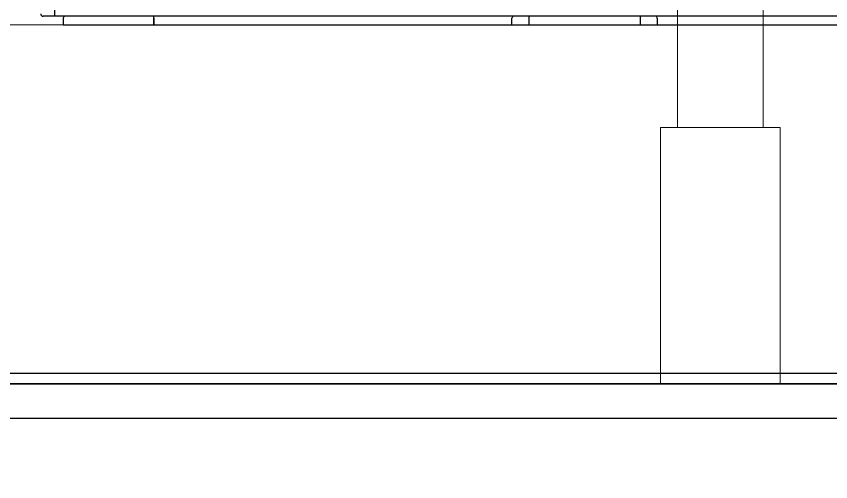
# Model space of a CAD drawing. Header units: millimetres. Extents: x 55614 to 110757, y -66981 to -47484.
# Drawn here: x 89681.9 to 90158.4, y -58162.4 to -57890.2 of the extents above; entities that cross this region are included whole.
import ezdxf

# ---------------------------------------------------------------- set-up
doc = ezdxf.new("R2010")
doc.units = ezdxf.units.MM
doc.layers.get('0').update_dxf_attribs({"lineweight": 15})
for name, color, linetype in [('02___PRT_ALL_AXES', 7, 'Continuous'), ('4212-88600-1_0', 7, 'Continuous'), ('4212-88600-2_1_0', 7, 'Continuous'), ('4215-06931_0', 7, 'Continuous'), ('4215-06934_0', 7, 'Continuous')]:
    doc.layers.add(name, color=color, linetype=linetype)
doc.layers.add('THICK', color=7, linetype='Continuous', lineweight=0)

# ---------------------------------------------------------------- blocks, each defined once
blk = doc.blocks.new('y65iu76u67u6')
at = {"color": 7, "linetype": 'Continuous'}
for p, q in [((940195.29, -89588.69), (940195.29, -89188.69)), ((940245.29, -89588.69), (940245.29, -89188.69)), ((940185.29, -89738.69), (940185.29, -89588.69)), ((940185.29, -89588.69), (940255.29, -89588.69)), ((940255.29, -89738.69), (940255.29, -89588.69))]:
    blk.add_line(p, q, dxfattribs=at)
at = {"layer": '02___PRT_ALL_AXES', "color": 7, "linetype": 'Continuous'}
blk.add_line((946154.29, -89738.69), (937096.29, -89738.69), dxfattribs=at)
blk = doc.blocks.new('2-1725')
at = {"color": 5}
blk.add_lwpolyline([(-18032.13, -73989.95), (-16317.13, -73989.95), (-16317.13, -73759.95), (-18032.13, -73759.95)], close=True, dxfattribs=at)
blk.add_lwpolyline([(-18032.13, -73989.95), (-16317.13, -73989.95), (-16317.13, -73759.95), (-18032.13, -73759.95)], close=True, dxfattribs=at)
blk.add_lwpolyline([(-18032.13, -73989.95), (-16317.13, -73989.95), (-16317.13, -73759.95), (-18032.13, -73759.95)], close=True, dxfattribs=at)
at = {"layer": '4212-88600-1_0', "color": 7, "linetype": 'Continuous'}
for p, q in [((-17147.13, -73755.94), (-17147.13, -73759.95)), ((-17094.13, -73759.95), (-17094.13, -73754.95)), ((-17147.13, -73759.95), (-17094.13, -73759.95))]:
    blk.add_line(p, q, dxfattribs=at)
blk.add_arc((-17146.13, -73755.94), 1, 95, 180, dxfattribs=at)
at = {"layer": '4212-88600-2_1_0', "color": 7, "linetype": 'Continuous'}
for p, q in [((-17094.13, -73755.94), (-17094.13, -73759.95)), ((-16884.63, -73759.95), (-16884.63, -73755.94)), ((-16874.63, -73759.95), (-16874.63, -73754.95)), ((-16809.63, -73754.95), (-16809.63, -73759.95)), ((-16799.63, -73755.94), (-16799.63, -73759.95)), ((-17094.13, -73759.95), (-16370.13, -73759.95))]:
    blk.add_line(p, q, dxfattribs=at)
for centre, start_param, end_param in [((-16883.63, -73755.94), 1.651081, 3.141593), ((-16800.63, -73755.94), 0, 1.490511)]:
    blk.add_ellipse(centre, major_axis=(1, 0), ratio=1, start_param=start_param, end_param=end_param, dxfattribs=at)
at = {"layer": '4215-06931_0', "color": 7, "linetype": 'Continuous'}
blk.add_line((-17152.13, -73754.95), (-17158.93, -73754.95), dxfattribs=at)
blk.add_arc((-17158.93, -73753.55), 1.4, 180, 270, dxfattribs=at)
at = {"layer": '4215-06934_0', "color": 7, "linetype": 'Continuous'}
for p, q in [((-17152.13, -73754.95), (-17152.13, -73632.95)), ((-16312.13, -73754.95), (-17152.13, -73754.95))]:
    blk.add_line(p, q, dxfattribs=at)
blk = doc.blocks.new('RY76UI67U656')
at = {"layer": 'THICK', "lineweight": -3}
blk.add_lwpolyline([(37515.45, -91819.28), (37515.45, -91881.28), (37554.45, -91881.28), (37554.45, -91999.28), (31852.45, -91999.28), (31852.45, -91881.28), (31828.45, -91881.28), (31828.45, -91819.28)], close=True, dxfattribs=at)
blk.add_blockref('2-1725', (50060.59, -17829.34), dxfattribs=at)

msp = doc.modelspace()

# ---------------------------------------------------------------- linework, layer by layer
at = {"color": 6, "lineweight": 25}
msp.add_lwpolyline([(86990.368, -58105.235), (96028.951, -58105.235), (96028.951, -58099.199), (86990.368, -58099.199)], close=True, dxfattribs=at)
msp.add_lwpolyline([(86970.368, -58105.235), (96028.951, -58105.546), (96028.368, -58305.26), (86970.368, -58305.26)], close=True)

# ---------------------------------------------------------------- block references
at = {"layer": 'THICK', "lineweight": -3}
for name, p in [('RY76UI67U656', (56795.929, 33694.033)), ('y65iu76u67u6', (-850126.492, 31633.455))]:
    msp.add_blockref(name, p, dxfattribs=at)

doc.saveas('drawing.dxf')
